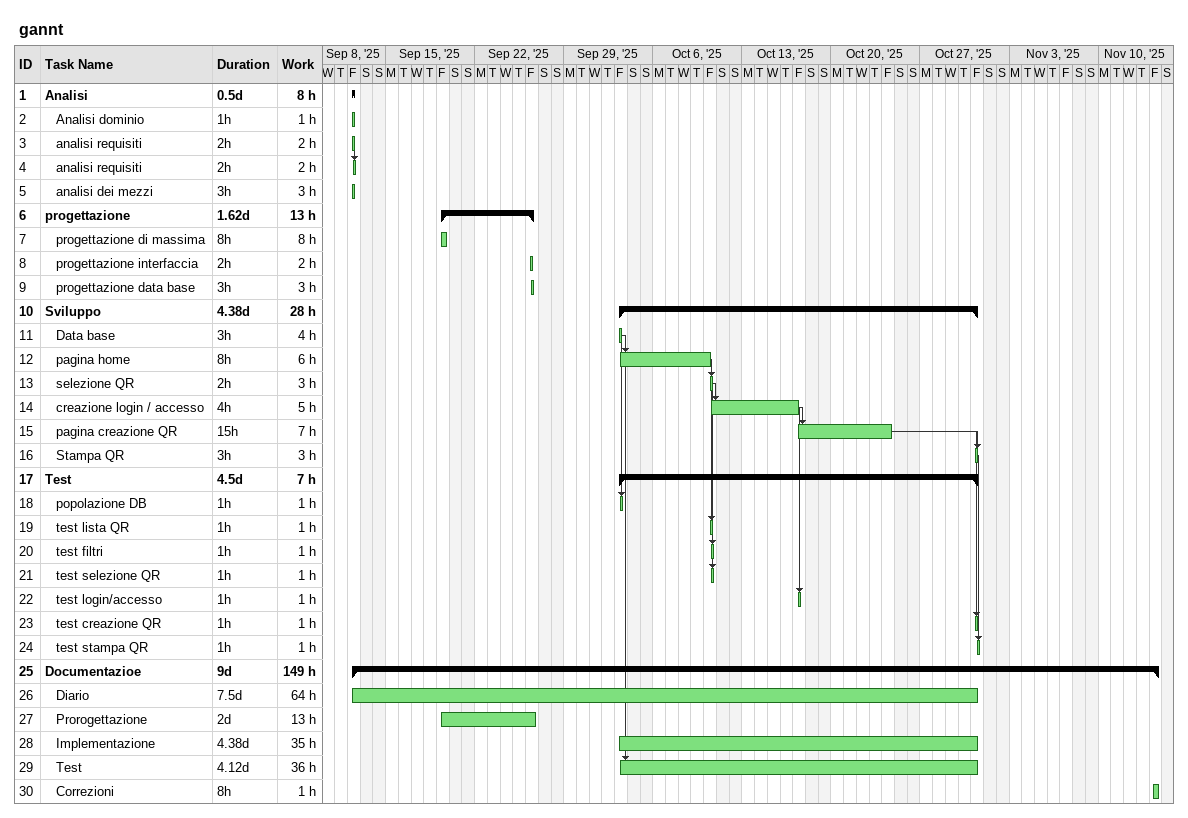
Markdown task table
gannt

| ID | Level | Task | Duration | Start | Finish | Predecessors | Work (h) |
|---|---|---|---|---|---|---|---|
| 1 | 1 | **Analisi** | 0.5d | 2025-09-12 | 2025-09-12 |  | 8 |
| 2 | 2 | Analisi dominio | 1h | 2025-09-12 | 2025-09-12 |  | 1 |
| 3 | 2 | analisi requisiti | 2h | 2025-09-12 | 2025-09-12 |  | 2 |
| 4 | 2 | analisi requisiti | 2h | 2025-09-12 | 2025-09-12 | 3 | 2 |
| 5 | 2 | analisi dei mezzi | 3h | 2025-09-12 | 2025-09-12 |  | 3 |
| 6 | 1 | **progettazione** | 1.62d | 2025-09-19 | 2025-09-26 |  | 13 |
| 7 | 2 | progettazione di massima | 8h | 2025-09-19 | 2025-09-19 |  | 8 |
| 8 | 2 | progettazione interfaccia | 2h | 2025-09-26 | 2025-09-26 |  | 2 |
| 9 | 2 | progettazione data base | 3h | 2025-09-26 | 2025-09-26 |  | 3 |
| 10 | 1 | **Sviluppo** | 4.38d | 2025-10-03 | 2025-10-31 |  | 28 |
| 11 | 2 | Data base | 3h | 2025-10-03 | 2025-10-03 |  | 4 |
| 12 | 2 | pagina home | 8h | 2025-10-03 | 2025-10-10 | 11 | 6 |
| 13 | 2 | selezione QR | 2h | 2025-10-10 | 2025-10-10 | 12 | 3 |
| 14 | 2 | creazione login / accesso | 4h | 2025-10-10 | 2025-10-17 | 13 | 5 |
| 15 | 2 | pagina creazione QR | 15h | 2025-10-17 | 2025-10-24 | 14 | 7 |
| 16 | 2 | Stampa QR | 3h | 2025-10-31 | 2025-10-31 | 15 | 3 |
| 17 | 1 | **Test** | 4.5d | 2025-10-03 | 2025-10-31 |  | 7 |
| 18 | 2 | popolazione DB | 1h | 2025-10-03 | 2025-10-03 | 11 | 1 |
| 19 | 2 | test lista QR | 1h | 2025-10-10 | 2025-10-10 | 12 | 1 |
| 20 | 2 | test filtri | 1h | 2025-10-10 | 2025-10-10 | 19 | 1 |
| 21 | 2 | test selezione QR | 1h | 2025-10-10 | 2025-10-10 | 13 | 1 |
| 22 | 2 | test login/accesso | 1h | 2025-10-17 | 2025-10-17 | 14 | 1 |
| 23 | 2 | test creazione QR | 1h | 2025-10-31 | 2025-10-31 | 15 | 1 |
| 24 | 2 | test stampa QR | 1h | 2025-10-31 | 2025-10-31 | 16 | 1 |
| 25 | 1 | **Documentazioe** | 9d | 2025-09-12 | 2025-11-14 |  | 149 |
| 26 | 2 | Diario | 7.5d | 2025-09-12 | 2025-10-31 |  | 64 |
| 27 | 2 | Prorogettazione | 2d | 2025-09-19 | 2025-09-26 |  | 13 |
| 28 | 2 | Implementazione | 4.38d | 2025-10-03 | 2025-10-31 |  | 35 |
| 29 | 2 | Test | 4.12d | 2025-10-03 | 2025-10-31 | 11 | 36 |
| 30 | 2 | Correzioni | 8h | 2025-11-14 | 2025-11-14 |  | 1 |
